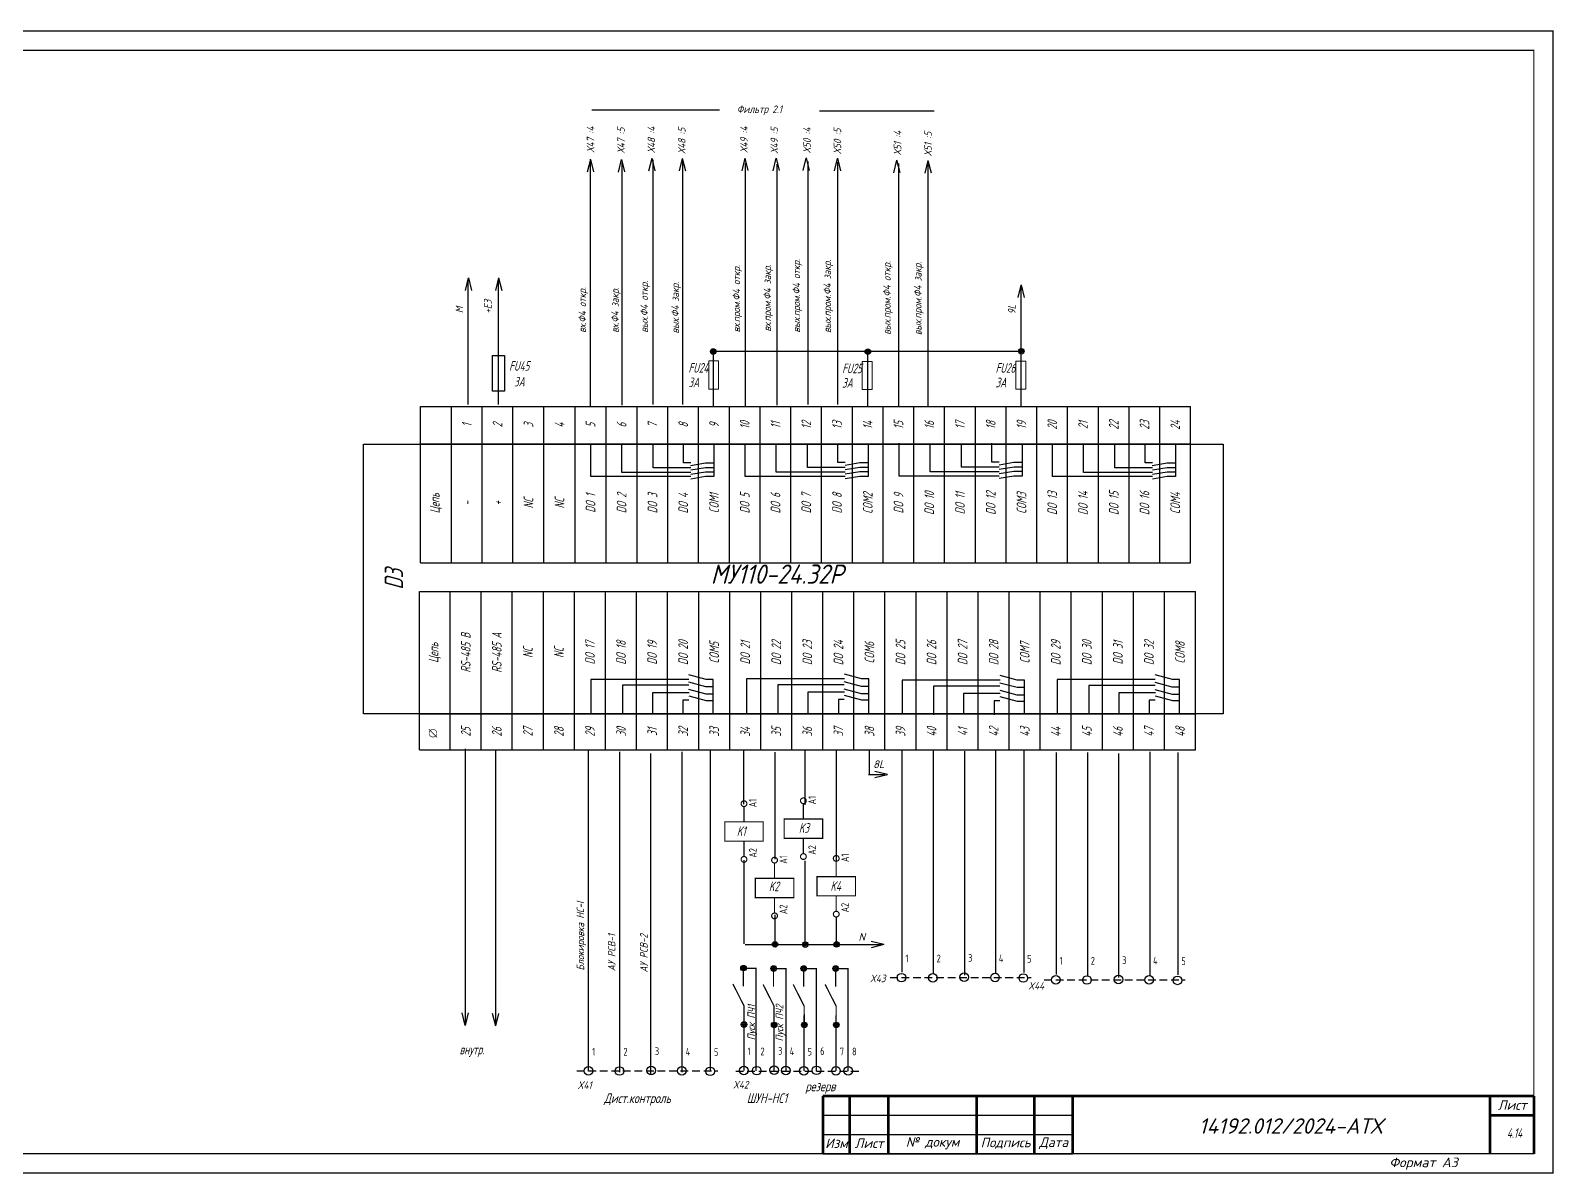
# Model space of a CAD drawing. Header units: millimetres. Extents: x 1510 to 10524, y 7125 to 13164.
# Drawn here: x 8747.8 to 9144, y 9976.8 to 10274.1 of the extents above; entities that cross this region are included whole.
import ezdxf
from ezdxf.enums import TextEntityAlignment as Align

# ---------------------------------------------------------------- set-up
doc = ezdxf.new("R2010")
doc.units = ezdxf.units.MM
doc.header["$LTSCALE"] = 4
doc.set_wipeout_variables(frame=1)
doc.linetypes.add('DASHED', pattern=[0.75, 0.5, -0.25])
doc.linetypes.add('SolidLine', pattern=[0])
for name, color, linetype in [("Contact's", 104, 'Continuous'), ('G', 5, 'Continuous'), ('LOC', 8, 'Continuous'), ('RED_2.5mm^2', 1, 'Continuous'), ('SYMS', 7, 'Continuous'), ('Вспомогательная', 1, 'Continuous'), ('Текст', 2, 'Continuous')]:
    doc.layers.add(name, color=color, linetype=linetype)
for name, color, linetype, lineweight in [('RAMKA', 7, 'Continuous', 25), ('SHTAMP', 7, 'SolidLine', 25), ('Основеая', 5, 'Continuous', 60), ('СХЕМА', 7, 'Continuous', 25)]:
    doc.layers.add(name, color=color, linetype=linetype, lineweight=lineweight)
doc.styles.add('COTES', font='cs_gost2304.shx', dxfattribs={"width": 0.75, "oblique": 15})
doc.styles.add('ISOCPEUR', font='isocpeui.ttf')
doc.styles.add('ISOCPEUR25.10.00', font='isocpeur.ttf', dxfattribs={"height": 2.5})
doc.styles.add('Simplex00.10.00', font='simplex.shx')
doc.styles.add('Simplex25.085.00', font='simplex.shx', dxfattribs={"width": 0.85, "oblique": 15, "height": 2.5})
doc.styles.add('Simplex25.085.15', font='', dxfattribs={"width": 0.85, "oblique": 15, "height": 2.5})
doc.styles.add('Tah25.10.00', font='tahoma.ttf', dxfattribs={"height": 2.5})
doc.styles.add('WD', font='romans.shx')
doc.styles.add('ГОСТ', font='isocpeur.ttf', dxfattribs={"oblique": 15})
doc.styles.add('Стиль мой-1', font='', dxfattribs={"width": 0.85, "oblique": 15, "height": 2.5})
doc.styles.get('Simplex25.085.15').set_extended_font_data('GOST type A')
doc.styles.get('Стиль мой-1').set_extended_font_data('GOST type A')
doc.linetypes.add('Modbus_LINE', pattern='A,7.5,-4,["Modbus",Standard,S=2.5,R=0,X=-1.5,Y=-1.25],-15', length=26.5)

# ---------------------------------------------------------------- blocks, each defined once
blk = doc.blocks.new('Формат А3')
at = {"color": 0, "linetype": 'Continuous', "const_width": 0.3}
for points in [[(-420, 297), (0, 297), (0, 0), (-420, 0)], [(-400, 5), (-400, 292), (-5, 292), (-5, 5)]]:
    blk.add_lwpolyline(points, close=True, dxfattribs=at)
at = {"color": 0, "linetype": 'Continuous', "style": 'Simplex00.10.00', "oblique": 15}
blk.add_text('Формат А3', height=2.5, dxfattribs=at).set_placement((-33.67, 2.75), align=Align.MIDDLE_CENTER)
blk = doc.blocks.new('A$C73A268AF')
at = {"lineweight": 30}
for p, q in [((4.57, 157.46), (20.05, 157.46)), ((4.57, 157.46), (4.57, 91.46)), ((9.89, 157.46), (9.89, 91.46)), ((14.97, 157.46), (14.97, 91.46)), ((9.89, 147.31), (20.05, 147.31)), ((9.89, 132.08), (20.05, 132.08)), ((9.89, 111.77), (20.05, 111.77)), ((4.57, 91.46), (20.05, 91.46)), ((7.96, 5.15), (7.96, 91.46)), ((13.04, 5.15), (13.04, 91.46)), ((20.15, 66.08), (7.96, 66.08)), ((20.15, 30.54), (7.96, 30.54))]:
    blk.add_line(p, q, dxfattribs=at)
blk.add_lwpolyline([(20.15, 5.15), (7.96, 5.15)], dxfattribs=at)
at = {"layer": 'Вспомогательная', "color": 7}
for p, q in [((230.15, 15.15), (295.15, 15.15)), ((230.15, 10.15), (295.15, 10.15)), ((230.15, 5.15), (295.15, 5.15))]:
    blk.add_line(p, q, dxfattribs=at)
at = {"layer": 'Основеая', "color": 7}
for p, q in [((230.15, 20.15), (230.15, 5.15)), ((415.15, 20.15), (230.15, 20.15)), ((237.15, 20.15), (237.15, 5.15)), ((247.15, 20.15), (247.15, 5.15)), ((270.15, 20.15), (270.15, 5.15)), ((285.15, 20.15), (285.15, 5.15)), ((295.15, 20.15), (295.15, 5.15)), ((403.72, 20.15), (403.72, 5.15)), ((415.15, 20.15), (415.15, 5.15)), ((403.72, 15.15), (415.15, 15.15))]:
    blk.add_line(p, q, dxfattribs=at)
blk.add_blockref('Формат А3', (420.15, 0.15))
at = {"layer": 'RAMKA', "style": 'COTES', "oblique": 15, "width": 0.75}
for s, p in [('Согласовано', (8.35, 94.1)), ('Взам.инв.N', (11.94, 68.02)), ('Подпись и дата', (12.17, 35.86)), ('Инв.Nподл.', (11.97, 10.43))]:
    blk.add_text(s, height=3, rotation=90, dxfattribs=at).set_placement(p)
at = {"layer": 'Текст', "color": 7, "char_height": 2.5, "style": 'ГОСТ'}
for s, insert, width, attachment_point in [('{\\fISOCPEUR|b0|i0|c204|p34;Лист}', (413.32, 17.81), 11.4585, 6), ('{\\fISOCPEUR|b0|i0|c204|p34;Изм}', (233.75, 7.88), 7, 5), ('{\\fISOCPEUR|b0|i0|c204|p34;Лист}', (242.25, 7.88), 10, 5), ('{\\fISOCPEUR|b0|i0|c204|p34;№ докум}', (258.75, 7.88), 23, 5), ('{\\fISOCPEUR|b0|i0|c204|p34;Подпись}', (277.75, 7.88), 15, 5), ('{\\fISOCPEUR|b0|i0|c204|p34;Дата}', (290.25, 7.88), 10, 5)]:
    blk.add_mtext(s, dxfattribs=dict(at, insert=insert, width=width, attachment_point=attachment_point))
blk = doc.blocks.new('*T318')
at = {"color": 0, "linetype": 'ByBlock', "lineweight": -2, "transparency": 16777216}
for p, q in [((0, 0), (0, 41.14)), ((0, 41.14), (201.91, 41.14)), ((8, 0), (8, 41.14)), ((16.08, 0), (16.08, 41.14)), ((24.16, 0), (24.16, 41.14)), ((32.24, 0), (32.24, 41.14)), ((40.32, 0), (40.32, 41.14)), ((48.4, 0), (48.4, 41.14)), ((56.48, 0), (56.48, 41.14)), ((64.56, 0), (64.56, 41.14)), ((72.64, 0), (72.64, 41.14)), ((80.72, 0), (80.72, 41.14)), ((88.8, 0), (88.8, 41.14)), ((96.87, 0), (96.87, 41.14)), ((104.95, 0), (104.95, 41.14)), ((113.03, 0), (113.03, 41.14)), ((121.11, 0), (121.11, 41.14)), ((129.19, 0), (129.19, 41.14)), ((137.27, 0), (137.27, 41.14)), ((145.35, 0), (145.35, 41.14)), ((153.43, 0), (153.43, 41.14)), ((161.51, 0), (161.51, 41.14)), ((169.59, 0), (169.59, 41.14)), ((177.67, 0), (177.67, 41.14)), ((185.75, 0), (185.75, 41.14)), ((193.83, 0), (193.83, 41.14)), ((201.91, 0), (201.91, 41.14)), ((0, 9.29), (201.91, 9.29))]:
    blk.add_line(p, q, dxfattribs=at)
at = {"color": 0, "lineweight": -2, "transparency": 16777216}
blk.add_line((0, 0), (201.91, 0), dxfattribs=at)
at = {"color": 0, "linetype": 'Continuous', "lineweight": -2, "transparency": 16777216, "char_height": 2.5, "attachment_point": 5, "rotation": 90, "style": 'Simplex25.085.15'}
for s, insert, width in [('Цепь', (4, 25.21), 28.8496), ('RS-485 B', (12.04, 25.21), 28.8496), ('RS-485 A', (20.12, 25.21), 28.8496), ('DO 17', (44.36, 25.21), 28.8496), ('DO 18', (52.44, 25.21), 28.8496), ('DO 19', (60.52, 25.21), 28.8496), ('DO 20', (68.6, 25.21), 28.8496), ('COM5', (76.68, 25.21), 28.8496), ('DO 21', (84.76, 25.21), 28.8496), ('DO 22', (92.83, 25.21), 28.8496), ('DO 23', (100.91, 25.21), 28.8496), ('DO 24', (108.99, 25.21), 28.8496), ('COM6', (117.07, 25.21), 28.8496), ('DO 25', (125.15, 25.21), 28.8496), ('DO 26', (133.23, 25.21), 28.8496), ('DO 27', (141.31, 25.21), 28.8496), ('DO 28', (149.39, 25.21), 28.8496), ('COM7', (157.47, 25.21), 28.8496), ('DO 29', (165.55, 25.21), 28.8496), ('DO 30', (173.63, 25.21), 28.8496), ('DO 31', (181.71, 25.21), 28.8496), ('DO 32', (189.79, 25.21), 28.8496), ('COM8', (197.87, 25.21), 28.8496), ('NC', (28.2, 25.21), 28.8496), ('NC', (36.28, 25.21), 28.8496), ('25', (12.04, 4.64), 6.286), ('26', (20.12, 4.64), 6.286), ('27', (28.2, 4.64), 6.286), ('28', (36.28, 4.64), 6.286), ('29', (44.36, 4.64), 6.286), ('30', (52.44, 4.64), 6.286), ('31', (60.52, 4.64), 6.286), ('32', (68.6, 4.64), 6.286), ('33', (76.68, 4.64), 6.286), ('34', (84.76, 4.64), 6.286), ('35', (92.83, 4.64), 6.286), ('36', (100.91, 4.64), 6.286), ('37', (108.99, 4.64), 6.286), ('38', (117.07, 4.64), 6.286), ('39', (125.15, 4.64), 6.286), ('40', (133.23, 4.64), 6.286), ('41', (141.31, 4.64), 6.286), ('42', (149.39, 4.64), 6.286), ('43', (157.47, 4.64), 6.286), ('44', (165.55, 4.64), 6.286), ('45', (173.63, 4.64), 6.286), ('46', (181.71, 4.64), 6.286), ('47', (189.79, 4.64), 6.286), ('48', (197.87, 4.64), 6.286)]:
    blk.add_mtext(s, dxfattribs=dict(at, insert=insert, width=width))
blk = doc.blocks.new('Клеммное соединение')
at = {"linetype": 'Continuous'}
blk.add_wipeout([(0, -1), (-0.44, -0.9), (-0.6, -0.8), (-0.71, -0.7), (-0.8, -0.6), (-0.87, -0.5), (-0.92, -0.4), (-0.95, -0.3), (-0.98, -0.2), (-0.99, -0.1), (-0.99, 0), (-0.99, 0.1), (-0.98, 0.2), (-0.95, 0.3), (-0.92, 0.4), (-0.87, 0.5), (-0.8, 0.6), (-0.71, 0.7), (-0.6, 0.8), (-0.44, 0.9), (0, 1), (0.44, 0.9), (0.6, 0.8), (0.71, 0.7), (0.8, 0.6), (0.87, 0.5), (0.92, 0.4), (0.95, 0.3), (0.98, 0.2), (0.99, 0.1), (1, 0), (0.99, -0.1), (0.98, -0.2), (0.95, -0.3), (0.92, -0.4), (0.87, -0.5), (0.8, -0.6), (0.71, -0.7), (0.6, -0.8), (0.44, -0.9)], dxfattribs=at)
at = {"color": 0, "linetype": 'Continuous', "lineweight": -2, "const_width": 0.15}
blk.add_lwpolyline([(-1.06, -1.06), (1.06, 1.06)], dxfattribs=at)
blk.add_lwpolyline([(-1, 0, 1), (1, 0, 1)], format="xyb", close=True, dxfattribs=at)
blk = doc.blocks.new('*T319')
at = {"color": 0, "linetype": 'ByBlock', "lineweight": -2, "transparency": 16777216}
for p, q in [((0, 0), (0, 40.67)), ((0, 40.67), (200.32, 40.67)), ((8, 0), (8, 40.67)), ((16, 0), (16, 40.67)), ((24, 0), (24, 40.67)), ((32.08, 0), (32.08, 40.67)), ((40.16, 0), (40.16, 40.67)), ((48.24, 0), (48.24, 40.67)), ((56.32, 0), (56.32, 40.67)), ((64.32, 0), (64.32, 40.67)), ((72.32, 0), (72.32, 40.67)), ((80.32, 0), (80.32, 40.67)), ((88.32, 0), (88.32, 40.67)), ((96.32, 0), (96.32, 40.67)), ((104.32, 0), (104.32, 40.67)), ((112.32, 0), (112.32, 40.67)), ((120.32, 0), (120.32, 40.67)), ((128.32, 0), (128.32, 40.67)), ((136.32, 0), (136.32, 40.67)), ((144.32, 0), (144.32, 40.67)), ((152.32, 0), (152.32, 40.67)), ((160.32, 0), (160.32, 40.67)), ((168.32, 0), (168.32, 40.67)), ((176.32, 0), (176.32, 40.67)), ((184.32, 0), (184.32, 40.67)), ((192.32, 0), (192.32, 40.67)), ((200.32, 0), (200.32, 40.67)), ((0, 31), (200.32, 31))]:
    blk.add_line(p, q, dxfattribs=at)
at = {"color": 0, "lineweight": -2, "transparency": 16777216}
blk.add_line((0, 0), (200.32, 0), dxfattribs=at)
at = {"color": 0, "linetype": 'Continuous', "lineweight": -2, "transparency": 16777216, "char_height": 2.5, "attachment_point": 5, "rotation": 90, "style": 'Simplex25.085.15'}
for s, insert, width in [('1', (12, 35.83), 6.6745), ('2', (20, 35.83), 6.6745), ('3', (28.04, 35.83), 6.6745), ('4', (36.12, 35.83), 6.6745), ('5', (44.2, 35.83), 6.6745), ('6', (52.28, 35.83), 6.6745), ('7', (60.32, 35.83), 6.6745), ('8', (68.32, 35.83), 6.6745), ('9', (76.32, 35.83), 6.6745), ('10', (84.32, 35.83), 6.6745), ('11', (92.32, 35.83), 6.6745), ('12', (100.32, 35.83), 6.6745), ('13', (108.32, 35.83), 6.6745), ('14', (116.32, 35.83), 6.6745), ('15', (124.32, 35.83), 6.6745), ('16', (132.32, 35.83), 6.6745), ('17', (140.32, 35.83), 6.6745), ('18', (148.32, 35.83), 6.6745), ('19', (156.32, 35.83), 6.6745), ('20', (164.32, 35.83), 6.6745), ('21', (172.32, 35.83), 6.6745), ('22', (180.32, 35.83), 6.6745), ('23', (188.32, 35.83), 6.6745), ('24', (196.32, 35.83), 6.6745), ('Цепь', (4, 15.5), 27.9958), ('-', (12, 15.5), 27.9958), ('+', (20, 15.5), 27.9958), ('NC', (28.04, 15.5), 27.9958), ('NC', (36.12, 15.5), 27.9958), ('DO 1', (44.2, 15.5), 27.9958), ('DO 2', (52.28, 15.5), 27.9958), ('DO 3', (60.32, 15.5), 27.9958), ('DO 4', (68.32, 15.5), 27.9958), ('COM1', (76.32, 15.5), 27.9958), ('DO 5', (84.32, 15.5), 27.9958), ('DO 6', (92.32, 15.5), 27.9958), ('DO 7', (100.32, 15.5), 27.9958), ('DO 8', (108.32, 15.5), 27.9958), ('COM2', (116.32, 15.5), 27.9958), ('DO 9', (124.32, 15.5), 27.9958), ('DO 10', (132.32, 15.5), 27.9958), ('DO 11', (140.32, 15.5), 27.9958), ('DO 12', (148.32, 15.5), 27.9958), ('COM3', (156.32, 15.5), 27.9958), ('DO 13', (164.32, 15.5), 27.9958), ('DO 14', (172.32, 15.5), 27.9958), ('DO 15', (180.32, 15.5), 27.9958), ('DO 16', (188.32, 15.5), 27.9958), ('COM4', (196.32, 15.5), 27.9958)]:
    blk.add_mtext(s, dxfattribs=dict(at, insert=insert, width=width))
blk = doc.blocks.new('VT0W02')
blk.add_circle((0, 0), 0.0699)
at = {"style": 'WD'}
for tag, p, width in [('INST', (0.062, 0.42), 0.7), ('LOC', (0.062, 0.25), 0.7), ('DESC1', (0.053, -0.385), 0.8)]:
    blk.add_attdef(tag, p, '', height=0.125, dxfattribs=dict(at, width=width))
at = {"style": 'WD', "flags": 1}
for tag, p, height in [('X4TERM01', (-0.07, 0), 0.0125), ('X4TERMDESC01', (-0.055, -0.023), 0.025), ('X2TERMDESC01', (-0.006, 0.029), 0.025), ('STRIPSEQ', (0, 0), 0.00125), ('X2TERM01', (0, 0.07), 0.0125), ('X1TERMDESC01', (0.039, -0.003), 0.025), ('X1TERM01', (0.07, 0), 0.0125), ('LINKTERM', (0, -0.002), 0.00125), ('X8TERM01', (0, -0.07), 0.0125), ('X8TERMDESC01', (0, -0.054), 0.025)]:
    blk.add_attdef(tag, p, '', height=height, dxfattribs=at)
at = {"linetype": 'Continuous', "style": 'WD'}
for tag, p, height, width, flags in [('WIRENO', (0.062, 0.094), 0.125, 0.8, 8), ('TAGSTRIP', (0.053, -0.229), 0.125, 0.9, 8), ('DESC2', (0.053, -0.541), 0.125, 0.8, 8), ('CAT', (0.213, -0.406), 0.109, 0.8, 1), ('DESC3', (0.053, -0.698), 0.125, 0.8, 8)]:
    blk.add_attdef(tag, p, '', height=height, dxfattribs=dict(at, width=width, flags=flags))
at = {"linetype": 'Continuous', "style": 'WD', "width": 0.8, "flags": 1}
blk.add_attdef('MFG', text='', height=0.109, dxfattribs=at).set_placement((0.088, -0.406), align=Align.RIGHT)
at = {"style": 'WD', "width": 0.7, "flags": 1}
blk.add_attdef('ASSYCODE', (0.062, -0.281), '', height=0.01, dxfattribs=at)
blk = doc.blocks.new('Coil')
at = {"color": 0, "linetype": 'Continuous', "lineweight": -2, "const_width": 0.3}
blk.add_lwpolyline([(5.5, -5), (10.5, -5), (10.5, 5), (5.5, 5)], close=True, dxfattribs=at)
for points in [[(0.75, -0.75, -1), (0.75, 0.75, -1)], [(15.25, -0.75, -1), (15.25, 0.75, -1)]]:
    blk.add_lwpolyline(points, format="xyb", close=True, dxfattribs=at)
for points in [[(5.5, 0), (1.5, 0)], [(10.5, 0), (14.5, 0)]]:
    blk.add_lwpolyline(points, dxfattribs=at)
at = {"color": 0, "linetype": 'Continuous', "lineweight": -2, "style": 'Simplex25.085.00', "oblique": 10, "width": 0.8, "flags": 4}
blk.add_attdef('ЭЛЕМЕНТ', text='', height=2.5, dxfattribs=at).set_placement((8, 7.5), align=Align.MIDDLE)
at = {"color": 0, "linetype": 'Continuous', "lineweight": 9, "style": 'ISOCPEUR25.10.00', "oblique": 10, "width": 0.85, "flags": 5}
blk.add_attdef('ТИП', text='', height=2.5, dxfattribs=at).set_placement((8, 7.5), align=Align.MIDDLE)
at = {"color": 0, "linetype": 'Continuous', "lineweight": 9, "style": 'Tah25.10.00', "width": 0.8, "flags": 8}
blk.add_attdef('ОБМОТКА', text='', height=2.5, dxfattribs=at).set_placement((8, 0), align=Align.MIDDLE)
at = {"layer": "Contact's", "linetype": 'Continuous', "lineweight": 9, "style": 'Simplex00.10.00', "width": 0.7, "flags": 8}
for tag, p in [('#(A1/L)', (0.75, -2.3)), ('#(A2/N)', (15.25, -2.3))]:
    blk.add_attdef(tag, text='', height=2, dxfattribs=at).set_placement(p, align=Align.MIDDLE)
blk = doc.blocks.new('WDDOT')
for radius in [0.72, 0.449, 0.223]:
    blk.add_circle((0, 0), radius)

msp = doc.modelspace()

# ---------------------------------------------------------------- linework, layer by layer
at = {"color": 7, "ltscale": 0.2}
for p, q in [((8927.06, 10253.39), (8893.81, 10253.39)), ((8953.01, 10253.21), (8982.88, 10253.21)), ((8893.52, 10158.05), (8893.52, 10166.62)), ((8901.59, 10159.17), (8901.59, 10166.53)), ((8909.74, 10160.35), (8909.74, 10166.41)), ((8917.62, 10161.65), (8917.62, 10166.57)), ((8925.53, 10166.42), (8925.53, 10158.05)), ((8933.69, 10158.13), (8933.69, 10166.7)), ((8941.76, 10159.25), (8941.76, 10166.61)), ((8949.91, 10160.43), (8949.91, 10166.49)), ((8957.79, 10161.73), (8957.79, 10166.65)), ((8965.7, 10166.5), (8965.7, 10158.13)), ((8973.78, 10158.22), (8973.78, 10166.79)), ((8981.85, 10159.34), (8981.85, 10166.7)), ((8990.01, 10160.52), (8990.01, 10166.58)), ((8997.88, 10161.82), (8997.88, 10166.74)), ((9005.79, 10166.59), (9005.79, 10158.22)), ((9013.62, 10158.05), (9013.62, 10166.61)), ((9021.7, 10159.16), (9021.7, 10166.52)), ((9029.85, 10160.35), (9029.85, 10166.41)), ((9037.73, 10161.64), (9037.73, 10166.56)), ((9045.64, 10166.41), (9045.64, 10158.05)), ((8919.55, 10160.35), (8909.74, 10160.35)), ((8919.55, 10161.65), (8917.62, 10161.65)), ((8923.35, 10161.52), (8919.51, 10160.88)), ((8923.37, 10160.38), (8919.53, 10159.74)), ((8925.51, 10161.52), (8923.35, 10161.52)), ((8925.54, 10160.38), (8923.37, 10160.38)), ((8959.72, 10160.43), (8949.91, 10160.43)), ((8959.72, 10161.73), (8957.79, 10161.73)), ((8963.52, 10161.61), (8959.67, 10160.96)), ((8963.54, 10160.47), (8959.7, 10159.82)), ((8965.68, 10161.61), (8963.52, 10161.61)), ((8965.71, 10160.47), (8963.54, 10160.47)), ((8999.81, 10160.52), (8990.01, 10160.52)), ((8999.81, 10161.82), (8997.88, 10161.82)), ((9003.61, 10161.7), (8999.77, 10161.05)), ((9003.64, 10160.55), (8999.8, 10159.91)), ((9005.78, 10161.69), (9003.61, 10161.69)), ((9005.8, 10160.55), (9003.64, 10160.55)), ((9039.66, 10160.35), (9029.85, 10160.35)), ((9039.66, 10161.64), (9037.73, 10161.64)), ((9043.45, 10161.52), (9039.61, 10160.87)), ((9043.48, 10160.38), (9039.64, 10159.73)), ((9045.62, 10161.52), (9043.45, 10161.52)), ((9045.65, 10160.38), (9043.48, 10160.38)), ((8919.52, 10158.05), (8893.52, 10158.05)), ((8919.55, 10159.17), (8901.59, 10159.17)), ((8923.36, 10159.26), (8919.52, 10158.61)), ((8923.36, 10158.05), (8919.52, 10157.41)), ((8925.53, 10159.26), (8923.36, 10159.26)), ((8925.53, 10158.05), (8923.36, 10158.05)), ((8959.69, 10158.13), (8933.69, 10158.13)), ((8959.72, 10159.25), (8941.76, 10159.25)), ((8963.53, 10159.34), (8959.69, 10158.69)), ((8963.53, 10158.13), (8959.69, 10157.49)), ((8965.7, 10159.34), (8963.53, 10159.34)), ((8965.7, 10158.13), (8963.53, 10158.13)), ((8999.78, 10158.22), (8973.78, 10158.22)), ((8999.81, 10159.34), (8981.85, 10159.34)), ((9003.62, 10159.43), (8999.78, 10158.78)), ((9003.62, 10158.22), (8999.78, 10157.58)), ((9005.79, 10159.43), (9003.62, 10159.43)), ((9005.79, 10158.22), (9003.62, 10158.22)), ((9039.63, 10158.05), (9013.62, 10158.05)), ((9039.66, 10159.16), (9021.7, 10159.16)), ((9043.47, 10159.25), (9039.63, 10158.6)), ((9043.47, 10158.05), (9039.63, 10157.4)), ((9045.64, 10159.25), (9043.47, 10159.25)), ((9045.64, 10158.05), (9043.47, 10158.05)), ((8919.06, 10105.33), (8893.58, 10105.33)), ((8893.58, 10105.33), (8893.58, 10096.48)), ((8923.5, 10103.38), (8919.01, 10104.58)), ((8923.55, 10105.33), (8919.06, 10106.54)), ((8925.41, 10105.33), (8923.55, 10105.33)), ((8925.41, 10096.48), (8925.41, 10105.33)), ((8959.5, 10105.46), (8934.02, 10105.46)), ((8934.02, 10105.46), (8934.02, 10096.61)), ((8963.93, 10103.5), (8959.45, 10104.71)), ((8963.99, 10105.46), (8959.5, 10106.66)), ((8965.85, 10105.46), (8963.99, 10105.46)), ((8965.85, 10096.61), (8965.85, 10105.46)), ((9000, 10105.13), (8974.52, 10105.13)), ((8974.52, 10105.13), (8974.52, 10096.27)), ((9004.49, 10105.13), (9000, 10106.33)), ((9006.35, 10105.13), (9004.49, 10105.13)), ((9006.35, 10096.27), (9006.35, 10105.13)), ((9040.39, 10105.3), (9014.9, 10105.3)), ((9014.9, 10105.3), (9014.9, 10096.44)), ((9044.82, 10103.34), (9040.33, 10104.54)), ((9044.87, 10105.3), (9040.39, 10106.5)), ((9046.73, 10105.3), (9044.87, 10105.3)), ((9046.73, 10096.44), (9046.73, 10105.3)), ((8919.04, 10103.78), (8901.79, 10103.78)), ((8901.79, 10103.78), (8901.79, 10096.35)), ((8919.11, 10101.85), (8909.55, 10101.85)), ((8909.55, 10101.85), (8909.55, 10096.41)), ((8923.54, 10101.44), (8919.06, 10102.65)), ((8923.62, 10099.78), (8919.14, 10100.99)), ((8925.36, 10103.38), (8923.5, 10103.38)), ((8925.4, 10101.44), (8923.54, 10101.44)), ((8959.48, 10103.9), (8942.23, 10103.9)), ((8942.23, 10103.9), (8942.23, 10096.48)), ((8959.54, 10101.98), (8949.99, 10101.98)), ((8949.99, 10101.98), (8949.99, 10096.54)), ((8963.98, 10101.57), (8959.49, 10102.77)), ((8964.06, 10099.91), (8959.58, 10101.11)), ((8965.79, 10103.5), (8963.93, 10103.5)), ((8965.84, 10101.57), (8963.98, 10101.57)), ((8999.98, 10103.57), (8982.73, 10103.57)), ((8982.73, 10103.57), (8982.73, 10096.14)), ((9000.05, 10101.65), (8990.49, 10101.65)), ((8990.49, 10101.65), (8990.49, 10096.21)), ((9004.44, 10103.17), (8999.95, 10104.37)), ((9004.48, 10101.24), (9000, 10102.44)), ((9004.56, 10099.58), (9000.08, 10100.78)), ((9006.29, 10103.17), (9004.44, 10103.17)), ((9006.34, 10101.24), (9004.48, 10101.24)), ((9040.36, 10103.74), (9023.11, 10103.74)), ((9023.11, 10103.74), (9023.11, 10096.31)), ((9040.43, 10101.81), (9030.87, 10101.81)), ((9030.87, 10101.81), (9030.87, 10096.38)), ((9044.86, 10101.41), (9040.38, 10102.61)), ((9044.95, 10099.75), (9040.46, 10100.95)), ((9046.68, 10103.34), (9044.82, 10103.34)), ((9046.72, 10101.41), (9044.86, 10101.41)), ((8919.04, 10099.93), (8917.51, 10099.93)), ((8917.51, 10099.93), (8917.51, 10096.28)), ((8925.48, 10099.78), (8923.62, 10099.78)), ((8959.48, 10100.06), (8957.95, 10100.06)), ((8957.95, 10100.06), (8957.95, 10096.41)), ((8965.92, 10099.91), (8964.06, 10099.91)), ((8999.98, 10099.72), (8998.45, 10099.72)), ((8998.45, 10099.72), (8998.45, 10096.08)), ((9006.42, 10099.58), (9004.56, 10099.58)), ((9040.36, 10099.89), (9038.84, 10099.89)), ((9038.84, 10099.89), (9038.84, 10096.24)), ((9046.81, 10099.75), (9044.95, 10099.75))]:
    msp.add_line(p, q, dxfattribs=at)
at = {"color": 1, "ltscale": 0.2}
for p, q in [((8901.63, 10239.68), (8901.63, 10176.61)), ((8909.68, 10240.48), (8909.68, 10176.84)), ((8917.35, 10239.92), (8917.35, 10176.84)), ((8941.96, 10239.34), (8941.96, 10176.61)), ((8950.01, 10240.06), (8950.01, 10176.83)), ((8957.69, 10239.82), (8957.69, 10176.84)), ((8973.57, 10239.51), (8973.57, 10176.29)), ((8981.24, 10239.27), (8981.24, 10176.29)), ((8861.66, 10176.84), (8861.66, 10209.14)), ((8869.49, 10176.84), (8869.49, 10209.14)), ((8892.92, 10003.45), (8892.92, 10086.76)), ((8901.09, 10003.19), (8901.09, 10086.5)), ((8909.18, 10002.7), (8909.18, 10086.01)), ((8917.28, 10003.19), (8917.28, 10086.5)), ((8924.64, 10003.43), (8924.64, 10086.75)), ((8933.38, 10072.86), (8933.38, 10087.12)), ((8941.51, 10058.6), (8941.51, 10086.37)), ((8949.32, 10072.71), (8949.32, 10086.97)), ((8957.43, 10058), (8957.43, 10086.82)), ((8966.01, 10080.54), (8966.01, 10086.84)), ((8974.55, 10029.13), (8974.55, 10086.93)), ((8982.72, 10028.88), (8982.72, 10086.93)), ((8990.82, 10028.39), (8990.82, 10086.62)), ((8998.91, 10028.88), (8998.91, 10087.08)), ((9006.27, 10029.12), (9006.27, 10086.93)), ((9014.67, 10028.53), (9014.67, 10086.33)), ((9022.84, 10028.28), (9022.84, 10086.33)), ((9030.93, 10027.79), (9030.93, 10086.02)), ((9039.03, 10028.28), (9039.03, 10086.48)), ((9046.39, 10028.52), (9046.39, 10086.33)), ((8933.4, 10036.52), (8933.4, 10058.32)), ((8949.33, 10036.37), (8949.33, 10058.16)), ((8941.52, 10036.29), (8941.52, 10044.05)), ((8957.44, 10036.35), (8957.44, 10043.45)), ((8936.54, 10003.52), (8936.54, 10030.28)), ((8944.38, 10003.43), (8944.38, 10030.19)), ((8952.22, 10003.43), (8952.22, 10030.19)), ((8960.53, 10003.43), (8960.53, 10030.19)), ((8933.41, 10003.61), (8933.41, 10018.03)), ((8941.25, 10003.52), (8941.25, 10017.93)), ((8949.08, 10003.52), (8949.08, 10017.93)), ((8957.4, 10003.52), (8957.4, 10017.93))]:
    msp.add_line(p, q, dxfattribs=at)
at = {"linetype": 'DASHED'}
for p, q in [((8971.38, 10027.75), (9008.09, 10027.75)), ((9011.5, 10027.15), (9048.21, 10027.15)), ((8889.9, 10003.48), (8926.61, 10003.48)), ((8931.23, 10003.44), (8963.26, 10003.44))]:
    msp.add_line(p, q, dxfattribs=at)
at = {"linetype": 'Continuous', "ltscale": 0.6}
msp.add_lwpolyline([(8867.97, 10189.6), (8871.08, 10189.6), (8871.08, 10180.29), (8867.97, 10180.29)], close=True, dxfattribs=at)
at = {"ltscale": 0.2}
msp.add_lwpolyline([(8834.38, 10166.46), (9058.06, 10166.46), (9058.06, 10096.35), (8834.38, 10096.35)], close=True, dxfattribs=at)
at = {"ltscale": 0.2, "const_width": 0.33}
for points in [[(8933.23, 10025.46), (8933.23, 10030.09)], [(8941.07, 10025.37), (8941.07, 10029.99)], [(8948.91, 10025.37), (8948.91, 10029.99)], [(8957.22, 10025.37), (8957.22, 10029.99)], [(8933.39, 10015.64), (8933.38, 10020.44), (8930.51, 10026.09)], [(8941.22, 10015.54), (8941.22, 10020.34), (8938.35, 10025.99)], [(8949.06, 10015.54), (8949.05, 10020.34), (8946.19, 10025.99)], [(8957.38, 10015.54), (8957.37, 10020.34), (8954.5, 10025.99)]]:
    msp.add_lwpolyline(points, dxfattribs=at)
at = {"layer": 'G', "color": 0}
for points in [[(9005.48, 10176.29), (9005.48, 10207.61)], [(8925.6, 10190.67), (9005.27, 10190.67)]]:
    msp.add_lwpolyline(points, dxfattribs=at)
at = {"layer": 'RED_2.5mm^2', "linetype": 'Continuous', "ltscale": 0.2}
for p, q in [((8893.38, 10240.64), (8893.38, 10176.29)), ((8933.71, 10239.58), (8933.71, 10176.29)), ((8925.44, 10176.36), (8925.44, 10190.6)), ((8965.61, 10176.31), (8965.61, 10190.55)), ((8965.74, 10080.6), (8969.91, 10080.6)), ((8933.68, 10036.4), (8969.45, 10036.4)), ((8933.27, 10030.19), (8936.44, 10030.19)), ((8941.11, 10030.1), (8944.28, 10030.1)), ((8948.94, 10030.1), (8952.12, 10030.1)), ((8957.26, 10030.1), (8960.43, 10030.1))]:
    msp.add_line(p, q, dxfattribs=at)
at = {"layer": 'RED_2.5mm^2', "color": 6, "linetype": 'Modbus_LINE', "ltscale": 0.2}
for p, q in [((8860.92, 10015.69), (8860.92, 10087.22)), ((8868.84, 10015.53), (8868.84, 10086.99))]:
    msp.add_line(p, q, dxfattribs=at)
at = {"layer": 'SYMS', "linetype": 'Continuous', "ltscale": 0.2}
for p, q in [((8893.42, 10240.54), (8892.62, 10237.27)), ((8893.45, 10240.58), (8894.26, 10237.31)), ((8901.47, 10240.54), (8900.68, 10237.28)), ((8901.51, 10240.58), (8902.32, 10237.31)), ((8909.38, 10240.81), (8908.58, 10237.54)), ((8909.41, 10240.85), (8910.22, 10237.58)), ((8917.31, 10240.82), (8916.51, 10237.55)), ((8917.34, 10240.86), (8918.16, 10237.59)), ((8933.59, 10240.87), (8932.79, 10237.61)), ((8933.62, 10240.91), (8934.43, 10237.64)), ((8941.71, 10240.87), (8940.91, 10237.61)), ((8941.74, 10240.91), (8942.55, 10237.64)), ((8949.51, 10240.93), (8948.72, 10237.66)), ((8949.55, 10240.96), (8950.36, 10237.69)), ((8957.66, 10240.82), (8956.86, 10237.55)), ((8957.69, 10240.86), (8958.5, 10237.59)), ((8973.07, 10240.38), (8972.27, 10237.11)), ((8973.1, 10240.42), (8973.91, 10237.15)), ((8981.21, 10240.27), (8980.41, 10237.01)), ((8981.24, 10240.31), (8982.05, 10237.04)), ((8861.67, 10209.75), (8860.87, 10206.48)), ((8861.71, 10209.78), (8862.52, 10206.51)), ((8869.51, 10209.72), (8868.71, 10206.45)), ((8869.54, 10209.76), (8870.35, 10206.48)), ((9005.44, 10207.87), (9004.64, 10204.61)), ((9005.47, 10207.91), (9006.28, 10204.64)), ((8970.69, 10080.56), (8967.42, 10081.36)), ((8970.73, 10080.53), (8967.45, 10079.71)), ((8969.75, 10036.36), (8966.49, 10037.16)), ((8969.79, 10036.33), (8966.52, 10035.52))]:
    msp.add_line(p, q, dxfattribs=at)
at = {"layer": 'SYMS', "color": 6, "linetype": 'Continuous', "ltscale": 0.2}
for p, q in [((8860.88, 10015.29), (8860.07, 10018.56)), ((8860.92, 10015.33), (8861.71, 10018.6)), ((8868.8, 10015.16), (8867.99, 10018.43)), ((8868.83, 10015.2), (8869.63, 10018.46))]:
    msp.add_line(p, q, dxfattribs=at)
at = {"layer": 'СХЕМА', "color": 7, "linetype": 'Continuous', "lineweight": 20, "ltscale": 30}
for points in [[(8924.2, 10188.16), (8926.77, 10188.16), (8926.77, 10180.84), (8924.2, 10180.84)], [(8964.17, 10188.01), (8966.75, 10188.01), (8966.75, 10180.69), (8964.17, 10180.69)], [(9004.11, 10188.13), (9006.69, 10188.13), (9006.69, 10180.8), (9004.11, 10180.8)]]:
    msp.add_lwpolyline(points, close=True, dxfattribs=at)

# ---------------------------------------------------------------- block references
at = {"ltscale": 1.2}
msp.add_blockref('A$C73A268AF', (8723.71, 9976.8), dxfattribs=at)
for name, p in [('*T319', (8849.27, 10135.62)), ('*T318', (8848.96, 10087.03))]:
    msp.add_blockref(name, p)
at = {"layer": 'SYMS', "linetype": 'Continuous', "ltscale": 0.2, "rotation": 90}
for p in [(8925.39, 10190.6), (8965.61, 10190.56), (9005.54, 10190.67)]:
    msp.add_blockref('WDDOT', p, dxfattribs=at)
at = {"layer": 'SYMS', "linetype": 'Continuous', "ltscale": 0.2}
ref = msp.add_blockref('Coil', (8933.39, 10057.75), dxfattribs=dict(at, rotation=90))
ref.add_attrib('#(A1/L)', 'A1', dxfattribs={"layer": "Contact's", "linetype": 'Continuous', "lineweight": 9, "height": 2, "rotation": 90, "style": 'Simplex00.10.00', "width": 0.7, "flags": 8}).set_placement((8935.69, 10073.16), align=Align.MIDDLE)
ref.add_attrib('#(A2/N)', 'A2', dxfattribs={"layer": "Contact's", "linetype": 'Continuous', "lineweight": 9, "height": 2, "rotation": 90, "style": 'Simplex00.10.00', "width": 0.7, "flags": 8}).set_placement((8935.69, 10060.2), align=Align.MIDDLE)
ref = msp.add_blockref('Coil', (8948.84, 10058.5), dxfattribs=dict(at, rotation=90))
ref.add_attrib('#(A1/L)', 'A1', dxfattribs={"layer": "Contact's", "linetype": 'Continuous', "lineweight": 9, "height": 2, "rotation": 90, "style": 'Simplex00.10.00', "width": 0.7, "flags": 8}).set_placement((8951.14, 10073.91), align=Align.MIDDLE)
ref.add_attrib('#(A2/N)', 'A2', dxfattribs={"layer": "Contact's", "linetype": 'Continuous', "lineweight": 9, "height": 2, "rotation": 90, "style": 'Simplex00.10.00', "width": 0.7, "flags": 8}).set_placement((8951.14, 10060.95), align=Align.MIDDLE)
ref = msp.add_blockref('Coil', (8941.34, 10043.06), dxfattribs=dict(at, rotation=90))
ref.add_attrib('#(A1/L)', 'A1', dxfattribs={"layer": "Contact's", "linetype": 'Continuous', "lineweight": 9, "height": 2, "rotation": 90, "style": 'Simplex00.10.00', "width": 0.7, "flags": 8}).set_placement((8943.64, 10058.47), align=Align.MIDDLE)
ref.add_attrib('#(A2/N)', 'A2', dxfattribs={"layer": "Contact's", "linetype": 'Continuous', "lineweight": 9, "height": 2, "rotation": 90, "style": 'Simplex00.10.00', "width": 0.7, "flags": 8}).set_placement((8943.64, 10045.51), align=Align.MIDDLE)
ref = msp.add_blockref('Coil', (8957.39, 10043.51), dxfattribs=dict(at, rotation=90))
ref.add_attrib('#(A1/L)', 'A1', dxfattribs={"layer": "Contact's", "linetype": 'Continuous', "lineweight": 9, "height": 2, "rotation": 90, "style": 'Simplex00.10.00', "width": 0.7, "flags": 8}).set_placement((8959.69, 10058.92), align=Align.MIDDLE)
ref.add_attrib('#(A2/N)', 'A2', dxfattribs={"layer": "Contact's", "linetype": 'Continuous', "lineweight": 9, "height": 2, "rotation": 90, "style": 'Simplex00.10.00', "width": 0.7, "flags": 8}).set_placement((8959.69, 10045.96), align=Align.MIDDLE)
for p in [(8941.46, 10036.42), (8949.34, 10036.35), (8957.48, 10036.39)]:
    msp.add_blockref('WDDOT', p, dxfattribs=at)
ref = msp.add_blockref('VT0W02', (8974.39, 10027.75), dxfattribs=dict(at, xscale=16, yscale=16, zscale=16))
ref.add_attrib('LOC', '1', (8975.39, 10031.75), dxfattribs={"layer": 'LOC', "height": 2, "style": 'WD', "width": 0.7})
ref = msp.add_blockref('VT0W02', (8982.51, 10027.73), dxfattribs=dict(at, xscale=16, yscale=16, zscale=16))
ref.add_attrib('LOC', '2', (8983.51, 10031.73), dxfattribs={"layer": 'LOC', "height": 2, "style": 'WD', "width": 0.7})
ref = msp.add_blockref('VT0W02', (8990.7, 10027.88), dxfattribs=dict(at, xscale=16, yscale=16, zscale=16))
ref.add_attrib('LOC', '3', (8991.7, 10031.88), dxfattribs={"layer": 'LOC', "height": 2, "style": 'WD', "width": 0.7})
ref = msp.add_blockref('VT0W02', (8998.7, 10027.76), dxfattribs=dict(at, xscale=16, yscale=16, zscale=16))
ref.add_attrib('LOC', '4', (8999.7, 10031.76), dxfattribs={"layer": 'LOC', "height": 2, "style": 'WD', "width": 0.7})
ref = msp.add_blockref('VT0W02', (9006.06, 10027.65), dxfattribs=dict(at, xscale=16, yscale=16, zscale=16))
ref.add_attrib('LOC', '5', (9007.06, 10031.65), dxfattribs={"layer": 'LOC', "height": 2, "style": 'WD', "width": 0.7})
ref = msp.add_blockref('VT0W02', (9030.81, 10027.28), dxfattribs=dict(at, xscale=16, yscale=16, zscale=16))
ref.add_attrib('LOC', '3', (9031.81, 10031.28), dxfattribs={"layer": 'LOC', "height": 2, "style": 'WD', "width": 0.7})
at = {"layer": 'SYMS', "ltscale": 0.2, "rotation": 180}
for p in [(8933.26, 10030.23), (8941.1, 10030.13), (8948.94, 10030.13), (8957.25, 10030.13), (8933.4, 10015.55), (8941.24, 10015.46), (8949.08, 10015.46), (8957.39, 10015.46)]:
    msp.add_blockref('WDDOT', p, dxfattribs=at)
at = {"layer": 'SYMS', "linetype": 'Continuous', "ltscale": 0.2}
ref = msp.add_blockref('VT0W02', (9014.5, 10027.15), dxfattribs=dict(at, xscale=16, yscale=16, zscale=16))
ref.add_attrib('LOC', '1', (9015.5, 10031.15), dxfattribs={"layer": 'LOC', "height": 2, "style": 'WD', "width": 0.7})
ref = msp.add_blockref('VT0W02', (9022.62, 10027.13), dxfattribs=dict(at, xscale=16, yscale=16, zscale=16))
ref.add_attrib('LOC', '2', (9023.62, 10031.13), dxfattribs={"layer": 'LOC', "height": 2, "style": 'WD', "width": 0.7})
ref = msp.add_blockref('VT0W02', (9038.82, 10027.16), dxfattribs=dict(at, xscale=16, yscale=16, zscale=16))
ref.add_attrib('LOC', '4', (9039.82, 10031.16), dxfattribs={"layer": 'LOC', "height": 2, "style": 'WD', "width": 0.7})
ref = msp.add_blockref('VT0W02', (9046.18, 10027.04), dxfattribs=dict(at, xscale=16, yscale=16, zscale=16))
ref.add_attrib('LOC', '5', (9047.18, 10031.04), dxfattribs={"layer": 'LOC', "height": 2, "style": 'WD', "width": 0.7})
ref = msp.add_blockref('VT0W02', (8892.91, 10003.48), dxfattribs=dict(at, xscale=16, yscale=16, zscale=16))
ref.add_attrib('LOC', '1', (8893.91, 10007.48), dxfattribs={"layer": 'LOC', "height": 2, "style": 'WD', "width": 0.7})
ref = msp.add_blockref('VT0W02', (8901.03, 10003.46), dxfattribs=dict(at, xscale=16, yscale=16, zscale=16))
ref.add_attrib('LOC', '2', (8902.03, 10007.46), dxfattribs={"layer": 'LOC', "height": 2, "style": 'WD', "width": 0.7})
ref = msp.add_blockref('VT0W02', (8909.22, 10003.61), dxfattribs=dict(at, xscale=16, yscale=16, zscale=16))
ref.add_attrib('LOC', '3', (8910.22, 10007.61), dxfattribs={"layer": 'LOC', "height": 2, "style": 'WD', "width": 0.7})
ref = msp.add_blockref('VT0W02', (8917.22, 10003.49), dxfattribs=dict(at, xscale=16, yscale=16, zscale=16))
ref.add_attrib('LOC', '4', (8918.22, 10007.49), dxfattribs={"layer": 'LOC', "height": 2, "style": 'WD', "width": 0.7})
ref = msp.add_blockref('VT0W02', (8933.34, 10003.58), dxfattribs=dict(at, xscale=16, yscale=16, zscale=16))
ref.add_attrib('LOC', '1', (8934.34, 10007.58), dxfattribs={"layer": 'LOC', "height": 2, "style": 'WD', "width": 0.7})
ref = msp.add_blockref('VT0W02', (8936.69, 10003.56), dxfattribs=dict(at, xscale=16, yscale=16, zscale=16))
ref.add_attrib('LOC', '2', (8937.69, 10007.56), dxfattribs={"layer": 'LOC', "height": 2, "style": 'WD', "width": 0.7})
ref = msp.add_blockref('VT0W02', (8941.27, 10003.71), dxfattribs=dict(at, xscale=16, yscale=16, zscale=16))
ref.add_attrib('LOC', '3', (8942.27, 10007.71), dxfattribs={"layer": 'LOC', "height": 2, "style": 'WD', "width": 0.7})
ref = msp.add_blockref('VT0W02', (8944.28, 10003.59), dxfattribs=dict(at, xscale=16, yscale=16, zscale=16))
ref.add_attrib('LOC', '4', (8945.28, 10007.59), dxfattribs={"layer": 'LOC', "height": 2, "style": 'WD', "width": 0.7})
ref = msp.add_blockref('VT0W02', (8948.94, 10003.48), dxfattribs=dict(at, xscale=16, yscale=16, zscale=16))
ref.add_attrib('LOC', '5', (8949.94, 10007.48), dxfattribs={"layer": 'LOC', "height": 2, "style": 'WD', "width": 0.7})
ref = msp.add_blockref('VT0W02', (8952.23, 10003.64), dxfattribs=dict(at, xscale=16, yscale=16, zscale=16))
ref.add_attrib('LOC', '6', (8953.23, 10007.64), dxfattribs={"layer": 'LOC', "height": 2, "style": 'WD', "width": 0.7})
ref = msp.add_blockref('VT0W02', (8957.32, 10003.52), dxfattribs=dict(at, xscale=16, yscale=16, zscale=16))
ref.add_attrib('LOC', '7', (8958.32, 10007.52), dxfattribs={"layer": 'LOC', "height": 2, "style": 'WD', "width": 0.7})
ref = msp.add_blockref('VT0W02', (8960.52, 10003.52), dxfattribs=dict(at, xscale=16, yscale=16, zscale=16))
ref.add_attrib('LOC', '8', (8961.52, 10007.52), dxfattribs={"layer": 'LOC', "height": 2, "style": 'WD', "width": 0.7})
ref = msp.add_blockref('VT0W02', (8924.58, 10003.38), dxfattribs=dict(at, xscale=16, yscale=16, zscale=16))
ref.add_attrib('LOC', '5', (8925.58, 10007.38), dxfattribs={"layer": 'LOC', "height": 2, "style": 'WD', "width": 0.7})

# ---------------------------------------------------------------- texts
at = {"style": 'Simplex25.085.15', "oblique": 15}
for s, height, width, p in [('Фильтр 2.1', 1.961, 1.083459, (8931.53, 10252.64)), ('FU45', 2.5, 0.85, (8872.29, 10185.59)), ('3А', 2.5, 0.85, (8918.92, 10181.33)), ('FU24', 2.5, 0.85, (8918.94, 10185.11)), ('FU25', 2.5, 0.85, (8958.92, 10184.96)), ('3А', 2.5, 0.85, (8998.83, 10181.29)), ('FU26', 2.5, 0.85, (8998.85, 10185.07)), ('3А', 2.5, 0.85, (8958.89, 10181.18)), ('K1', 2.5, 0.85, (8931.54, 10064.6)), ('K3', 2.5, 0.85, (8947.67, 10065.43)), ('K2', 2.5, 0.85, (8939.87, 10050.24)), ('K4', 2.5, 0.85, (8955.88, 10050.32)), ('X43', 1.961, 1.083459, (8966.17, 10026.56)), ('X44', 1.961, 1.083459, (9007.35, 10024.62)), ('внутр.', 2.5, 0.85, (8859.39, 10007.79)), ('X41', 1.961, 1.083459, (8890.08, 9998.81)), ('X42', 1.961, 1.083459, (8930.52, 9998.91))]:
    msp.add_text(s, height=height, dxfattribs=dict(at, width=width)).set_placement(p)
at = {"color": 3, "style": 'Simplex25.085.15', "oblique": 15, "width": 1.083459}
for s, p in [('Х47 :4', (8894.46, 10242.36)), ('Х47 :5', (8902.37, 10242.14)), ('Х48 :4', (8910.27, 10242.24)), ('Х48 :5', (8918.18, 10242.02)), ('Х49 :4', (8934.37, 10242.31)), ('Х49 :5', (8942.28, 10242.09)), ('Х50 :4', (8950.77, 10242.2)), ('Х50 :5', (8958.68, 10241.98)), ('Х51 :4', (8974.32, 10241.65)), ('Х51 :5', (8982.24, 10241.43))]:
    msp.add_text(s, height=1.961, rotation=90, dxfattribs=at).set_placement(p)
at = {"style": 'Simplex25.085.15', "oblique": 15}
for s, height, width, p in [('вх.пром.Ф4 откр.', 1.9613, 1.083459, (8932.39, 10195.55)), ('вх.пром.Ф4 закр.', 1.9613, 1.083459, (8940.43, 10195.77)), ('вых.пром.Ф4 откр.', 1.9613, 1.083459, (8948, 10195.5)), ('вых.пром.Ф4 закр.', 1.9613, 1.083459, (8956.04, 10195.41)), ('вых.пром.Ф4 откр.', 1.9613, 1.083459, (8971.55, 10194.95)), ('вых.пром.Ф4 закр.', 1.9613, 1.083459, (8979.59, 10194.86)), ('вых.Ф4 откр.', 1.9613, 1.083459, (8908.41, 10195.48)), ('вых.Ф4 закр.', 1.9613, 1.083459, (8916.48, 10195.26)), ('+E3', 1.961, 1.083459, (8867.73, 10200.46)), ('вх.Ф4 откр.', 1.9613, 1.083459, (8892.3, 10195.44)), ('вх.Ф4 закр.', 1.9613, 1.083459, (8900.81, 10195.44)), ('M', 1.96, 1.083459, (8860.32, 10200.58)), ('9L', 1.961, 1.083459, (9004.05, 10200.29)), ('D3', 4.83, 0.879985, (8844.71, 10128.66)), ('Блокировка НС-I', 1.9613, 1.083459, (8891.81, 10029.6)), ('АУ РСВ-1', 1.961, 1.083459, (8899.94, 10029.42)), ('АУ РСВ-2', 1.961, 1.083459, (8908.31, 10029.09)), ('Пуск ПЧ1', 1.961, 1.083459, (8936.26, 10011.48)), ('Пуск ПЧ2', 1.961, 1.083459, (8943.6, 10011.15))]:
    msp.add_text(s, height=height, rotation=90, dxfattribs=dict(at, width=width)).set_placement(p)
at = {"color": 7, "style": 'Simplex25.085.15', "oblique": 15, "width": 1.083459}
msp.add_text('МУ110-24.32Р', height=5, dxfattribs=at).set_placement((8924.75, 10130.2))
at = {"color": 7, "lineweight": 25, "insert": (9131.88, 9988.57), "char_height": 2.5, "attachment_point": 1, "style": 'Стиль мой-1'}
msp.add_mtext_dynamic_manual_height_columns('4.14', width=5.3031, gutter_width=12.5, heights=[0], dxfattribs=at)
at = {"layer": 'SHTAMP', "color": 0, "style": 'ISOCPEUR'}
msp.add_text('14192.012/2024-АТХ', height=4, dxfattribs=at).set_placement((9075.58, 9987.16), align=Align.CENTER)
at = {"layer": 'SYMS', "linetype": 'Continuous', "ltscale": 0.2, "style": 'ГОСТ', "oblique": 15}
for s, p in [('8L', (8967, 10082.25)), ('N', (8963.19, 10037.37))]:
    msp.add_text(s, height=2, dxfattribs=at).set_placement(p)
at = {"layer": 'SYMS', "linetype": 'Continuous', "char_height": 2.5}
for s, insert, width, attachment_point in [('{\\fGOST type A|b0|i0|c0|p34;\\Q15;\\W0.85;\\C7;3\\fGOST type A|b0|i0|c204|p34;А}', (8873.54, 10184), 8.7482, 1), ('{\\Fsimplex|c204;\\Q15;\\W0.75;\\C0;Дист.контроль}', (8905.68, 9997.63), 13.7782, 2), ('{\\Fsimplex|c204;\\Q15;\\W0.75;\\C0;ШУН-НС1}', (8939.37, 9997.66), 13.7782, 2), ('{\\Fsimplex|c204;\\Q15;\\W0.75;\\C0;резерв}', (8953.27, 10000.7), 13.7782, 2)]:
    msp.add_mtext(s, dxfattribs=dict(at, insert=insert, width=width, attachment_point=attachment_point))

# ---------------------------------------------------------------- next in the draw order: block references
at = {"rotation": 90}
msp.add_blockref('Клеммное соединение', (8852.48, 10091.31), dxfattribs=at)

doc.saveas('drawing.dxf')
